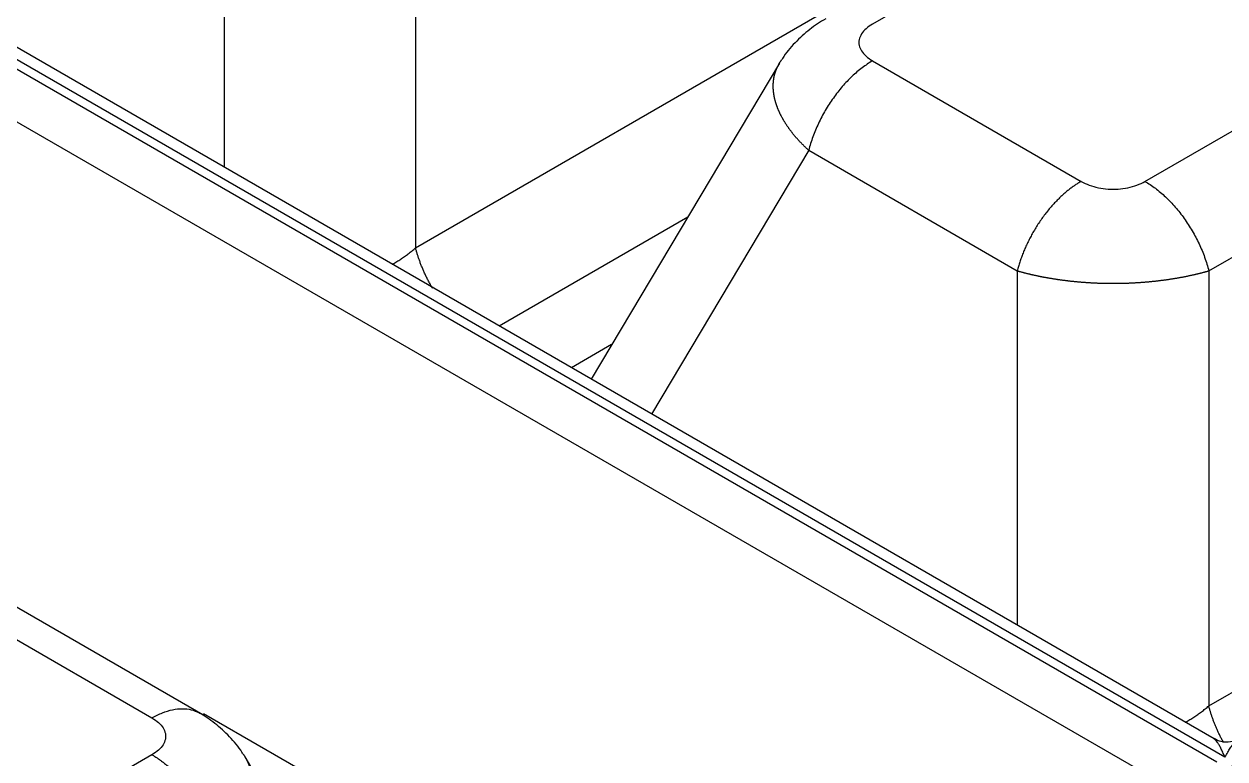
# Model space of a CAD drawing. Header units: millimetres. Extents: x -1286 to 291, y 5350 to 5880.
# Drawn here: x -728.07 to -702.78, y 5581.82 to 5597.29 of the extents above; entities that cross this region are included whole.
import ezdxf

# ---------------------------------------------------------------- set-up
doc = ezdxf.new("R2010")
doc.units = ezdxf.units.MM
doc.layers.add('粗实线层', color=7, linetype='Continuous', lineweight=35)

msp = doc.modelspace()

# ---------------------------------------------------------------- linework, layer by layer
at = {"layer": '粗实线层', "lineweight": 25}
for p, q in [((-760.515, 5614.986, 2078.952), (-702.955, 5581.754, 2078.952)), ((-702.784, 5581.853, 2078.952), (-760.344, 5615.085, 2078.952)), ((-703.009, 5582.238, 2078.952), (-760.042, 5615.166, 2078.952)), ((-704.303, 5581.417, 2078.952), (-761.04, 5614.174, 2078.952)), ((-723.856, 5601.735, 2078.952), (-723.856, 5594.274, 2078.952)), ((-719.825, 5601.735, 2078.952), (-719.825, 5592.577, 2078.952)), ((-705.812, 5599.824, 2078.952), (-710.204, 5597.288, 2078.952)), ((-719.825, 5592.577, 2078.952), (-711.369, 5597.459, 2078.952)), ((-710.204, 5596.512, 2078.952), (-705.812, 5593.976, 2078.952)), ((-704.468, 5593.976, 2078.952), (-700.076, 5596.512, 2078.952)), ((-712.164, 5596.466, 2078.952), (-716.131, 5589.814, 2078.952)), ((-711.548, 5594.63, 2078.952), (-714.858, 5589.079, 2078.952)), ((-711.548, 5594.63, 2078.952), (-707.156, 5592.094, 2078.952)), ((-703.125, 5592.094, 2078.952), (-698.732, 5594.63, 2078.952)), ((-718.068, 5590.932, 2078.952), (-714.096, 5593.226, 2078.952)), ((-707.156, 5592.094, 2078.952), (-707.156, 5584.632, 2078.952)), ((-703.125, 5592.094, 2078.952), (-703.124, 5582.935, 2078.952)), ((-715.699, 5590.539, 2078.952), (-716.543, 5590.052, 2078.952)), ((-703.124, 5582.935, 2078.952), (-694.669, 5587.817, 2078.952)), ((-729.767, 5585.218, 2078.952), (-725.375, 5582.682, 2078.952)), ((-724.306, 5582.745, 2078.952), (-728.786, 5585.331, 2078.952)), ((-713.738, 5576.677, 2078.952), (-724.292, 5582.77, 2078.952)), ((-725.375, 5581.906, 2078.952), (-729.767, 5579.37, 2078.952)), ((-719.172, 5574.744, 2078.952), (-723.416, 5581.86, 2078.952))]:
    msp.add_line(p, q, dxfattribs=at)
for centre, major_axis, start_param, end_param in [((-768.103, 5619.466, 2078.952), (101.531, 0), 5.605815, 8.437063), ((-763.839, 5614.543, 2078.952), (-87.342, 0), 0, 2.002312), ((-763.839, 5616.499, 2078.952), (-87.216, 0), 0.222033, 2.916833), ((-768.103, 5619.077, 2078.952), (102.032, 0), 3.464059, 5.38976), ((-768.103, 5621.142, 2078.952), (-99.365, 0), 2.000923, 2.711466), ((-768.103, 5621.353, 2078.952), (98.799, 0), 5.142499, 5.833534), ((-768.103, 5619.466, 2078.952), (-100.442, 0), 0.42009, 1.991239), ((-768.103, 5619.678, 2078.952), (-99.617, 0), 1.998081, 2.714308), ((-768.103, 5613.333, 2078.952), (-102.401, 0), 0.320214, 2.106465), ((-768.103, 5621.353, 2078.952), (-99.066, 0), 2.000923, 2.659729)]:
    msp.add_ellipse(centre, major_axis=major_axis, ratio=0.57735, start_param=start_param, end_param=end_param, dxfattribs=at)
msp.add_ellipse((-763.839, 5617.004, 2078.952), major_axis=(-86.564, 0), ratio=0.57735, dxfattribs=at)
for points, knots in [([(-711.191, 5597.398, 2078.952), (-711.31, 5597.33, 2078.952), (-711.539, 5597.178, 2078.952), (-711.844, 5596.894, 2078.952), (-712.039, 5596.672, 2078.952), (-712.111, 5596.542, 2078.952), (-712.117, 5596.531, 2078.952)], [0, 0, 0, 0, 0.310336, 0.63402, 0.969113, 1, 1, 1, 1]), ([(-712.165, 5596.465, 2078.952), (-712.164, 5596.466, 2078.952), (-712.16, 5596.472, 2078.952), (-712.153, 5596.483, 2078.952), (-712.145, 5596.496, 2078.952), (-712.137, 5596.509, 2078.952), (-712.128, 5596.521, 2078.952), (-712.123, 5596.528, 2078.952), (-712.12, 5596.532, 2078.952)], [0, 0, 0, 0, 0.075137, 0.26591, 0.456693, 0.647485, 0.838288, 1, 1, 1, 1]), ([(-710.204, 5596.512, 2078.952), (-710.278, 5596.47, 2078.952), (-710.351, 5596.421, 2078.952), (-710.496, 5596.311, 2078.952), (-710.568, 5596.25, 2078.952), (-710.708, 5596.118, 2078.952), (-710.776, 5596.046, 2078.952), (-710.907, 5595.895, 2078.952), (-710.97, 5595.814, 2078.952), (-711.089, 5595.647, 2078.952), (-711.146, 5595.56, 2078.952), (-711.251, 5595.381, 2078.952), (-711.299, 5595.289, 2078.952), (-711.387, 5595.102, 2078.952), (-711.426, 5595.008, 2078.952), (-711.495, 5594.818, 2078.952), (-711.524, 5594.723, 2078.952), (-711.548, 5594.63, 2078.952)], [0, 0, 0, 0, 0.125, 0.125, 0.25, 0.25, 0.375, 0.375, 0.5, 0.5, 0.625, 0.625, 0.75, 0.75, 0.875, 0.875, 1, 1, 1, 1]), ([(-711.548, 5594.63, 2078.952), (-711.554, 5594.635, 2078.952), (-711.566, 5594.646, 2078.952), (-711.584, 5594.662, 2078.952), (-711.601, 5594.678, 2078.952), (-711.618, 5594.695, 2078.952), (-711.635, 5594.711, 2078.952), (-711.652, 5594.727, 2078.952), (-711.668, 5594.744, 2078.952), (-711.685, 5594.76, 2078.952), (-711.701, 5594.777, 2078.952), (-711.717, 5594.794, 2078.952), (-711.733, 5594.81, 2078.952), (-711.748, 5594.827, 2078.952), (-711.764, 5594.844, 2078.952), (-711.779, 5594.861, 2078.952), (-711.794, 5594.877, 2078.952), (-711.809, 5594.894, 2078.952), (-711.823, 5594.911, 2078.952), (-711.838, 5594.928, 2078.952), (-711.852, 5594.945, 2078.952), (-711.866, 5594.962, 2078.952), (-711.88, 5594.979, 2078.952), (-711.893, 5594.996, 2078.952), (-711.907, 5595.013, 2078.952), (-711.92, 5595.03, 2078.952), (-711.933, 5595.047, 2078.952), (-711.946, 5595.064, 2078.952), (-711.958, 5595.082, 2078.952), (-711.97, 5595.099, 2078.952), (-711.982, 5595.116, 2078.952), (-711.994, 5595.133, 2078.952), (-712.006, 5595.15, 2078.952), (-712.017, 5595.167, 2078.952), (-712.029, 5595.185, 2078.952), (-712.04, 5595.202, 2078.952), (-712.05, 5595.219, 2078.952), (-712.061, 5595.236, 2078.952), (-712.071, 5595.253, 2078.952), (-712.081, 5595.271, 2078.952), (-712.091, 5595.288, 2078.952), (-712.101, 5595.305, 2078.952), (-712.11, 5595.322, 2078.952), (-712.119, 5595.339, 2078.952), (-712.128, 5595.357, 2078.952), (-712.137, 5595.374, 2078.952), (-712.146, 5595.391, 2078.952), (-712.154, 5595.408, 2078.952), (-712.162, 5595.425, 2078.952), (-712.17, 5595.442, 2078.952), (-712.177, 5595.46, 2078.952), (-712.185, 5595.477, 2078.952), (-712.192, 5595.494, 2078.952), (-712.199, 5595.511, 2078.952), (-712.205, 5595.528, 2078.952), (-712.212, 5595.545, 2078.952), (-712.218, 5595.562, 2078.952), (-712.224, 5595.579, 2078.952), (-712.23, 5595.596, 2078.952), (-712.235, 5595.613, 2078.952), (-712.241, 5595.63, 2078.952), (-712.246, 5595.646, 2078.952), (-712.25, 5595.663, 2078.952), (-712.255, 5595.68, 2078.952), (-712.259, 5595.697, 2078.952), (-712.263, 5595.713, 2078.952), (-712.267, 5595.73, 2078.952), (-712.271, 5595.747, 2078.952), (-712.274, 5595.763, 2078.952), (-712.277, 5595.78, 2078.952), (-712.28, 5595.796, 2078.952), (-712.283, 5595.813, 2078.952), (-712.285, 5595.829, 2078.952), (-712.287, 5595.845, 2078.952), (-712.289, 5595.862, 2078.952), (-712.291, 5595.878, 2078.952), (-712.292, 5595.894, 2078.952), (-712.293, 5595.91, 2078.952), (-712.294, 5595.926, 2078.952), (-712.295, 5595.942, 2078.952), (-712.296, 5595.958, 2078.952), (-712.296, 5595.974, 2078.952), (-712.296, 5595.99, 2078.952), (-712.295, 5596.006, 2078.952), (-712.295, 5596.021, 2078.952), (-712.294, 5596.037, 2078.952), (-712.293, 5596.053, 2078.952), (-712.292, 5596.068, 2078.952), (-712.291, 5596.084, 2078.952), (-712.289, 5596.099, 2078.952), (-712.287, 5596.114, 2078.952), (-712.285, 5596.129, 2078.952), (-712.282, 5596.145, 2078.952), (-712.28, 5596.16, 2078.952), (-712.277, 5596.175, 2078.952), (-712.274, 5596.19, 2078.952), (-712.27, 5596.204, 2078.952), (-712.267, 5596.219, 2078.952), (-712.263, 5596.234, 2078.952), (-712.259, 5596.248, 2078.952), (-712.255, 5596.263, 2078.952), (-712.25, 5596.277, 2078.952), (-712.245, 5596.292, 2078.952), (-712.24, 5596.306, 2078.952), (-712.235, 5596.32, 2078.952), (-712.229, 5596.334, 2078.952), (-712.224, 5596.348, 2078.952), (-712.218, 5596.362, 2078.952), (-712.212, 5596.376, 2078.952), (-712.205, 5596.39, 2078.952), (-712.198, 5596.403, 2078.952), (-712.191, 5596.417, 2078.952), (-712.184, 5596.43, 2078.952), (-712.177, 5596.443, 2078.952), (-712.17, 5596.455, 2078.952), (-712.166, 5596.462, 2078.952), (-712.165, 5596.465, 2078.952)], [0, 0, 0, 0, 0.008846, 0.017691, 0.026534, 0.035376, 0.044217, 0.053056, 0.061894, 0.070731, 0.079567, 0.088401, 0.097234, 0.106066, 0.114897, 0.123727, 0.132555, 0.141382, 0.150208, 0.159033, 0.167857, 0.17668, 0.185502, 0.194322, 0.203142, 0.211961, 0.220778, 0.229595, 0.238411, 0.247225, 0.256039, 0.264852, 0.273664, 0.282475, 0.291285, 0.300094, 0.308903, 0.31771, 0.326517, 0.335323, 0.344128, 0.352933, 0.361737, 0.370539, 0.379342, 0.388143, 0.396944, 0.405744, 0.414544, 0.423343, 0.432141, 0.440939, 0.449736, 0.458532, 0.467328, 0.476124, 0.484919, 0.493713, 0.502507, 0.5113, 0.520093, 0.528886, 0.537678, 0.54647, 0.555261, 0.564052, 0.572842, 0.581632, 0.590422, 0.599212, 0.608001, 0.61679, 0.625578, 0.634367, 0.643155, 0.651943, 0.660731, 0.669518, 0.678306, 0.687093, 0.69588, 0.704667, 0.713454, 0.72224, 0.731027, 0.739814, 0.7486, 0.757387, 0.766173, 0.77496, 0.783746, 0.792533, 0.801319, 0.810106, 0.818893, 0.82768, 0.836467, 0.845254, 0.854041, 0.862829, 0.871616, 0.880404, 0.889192, 0.89798, 0.906769, 0.915558, 0.924347, 0.933136, 0.941926, 0.950715, 0.959506, 0.968296, 0.977087, 0.985879, 0.994671, 1, 1, 1, 1]), ([(-865.246, 5594.547, 2078.952), (-865.174, 5594.413, 2078.952), (-864.635, 5593.418, 2078.952), (-863.443, 5591.599, 2078.952), (-861.652, 5589.101, 2078.952), (-859.649, 5586.656, 2078.952), (-857.46, 5584.266, 2078.952), (-855.084, 5581.936, 2078.952), (-852.528, 5579.672, 2078.952), (-849.796, 5577.478, 2078.952), (-846.895, 5575.359, 2078.952), (-843.83, 5573.319, 2078.952), (-840.608, 5571.363, 2078.952), (-837.236, 5569.494, 2078.952), (-833.72, 5567.716, 2078.952), (-830.069, 5566.033, 2078.952), (-826.289, 5564.448, 2078.952), (-822.389, 5562.965, 2078.952), (-818.377, 5561.586, 2078.952), (-814.26, 5560.315, 2078.952), (-810.048, 5559.154, 2078.952), (-805.75, 5558.105, 2078.952), (-801.373, 5557.17, 2078.952), (-796.928, 5556.352, 2078.952), (-792.422, 5555.652, 2078.952), (-787.867, 5555.071, 2078.952), (-783.271, 5554.61, 2078.952), (-778.643, 5554.272, 2078.952), (-773.994, 5554.055, 2078.952), (-769.332, 5553.961, 2078.952), (-764.668, 5553.99, 2078.952), (-760.011, 5554.142, 2078.952), (-755.371, 5554.417, 2078.952), (-750.757, 5554.813, 2078.952), (-746.179, 5555.33, 2078.952), (-741.647, 5555.968, 2078.952), (-737.169, 5556.724, 2078.952), (-732.755, 5557.598, 2078.952), (-728.414, 5558.587, 2078.952), (-724.155, 5559.689, 2078.952), (-719.984, 5560.904, 2078.952), (-717.271, 5561.786, 2078.952), (-715.929, 5562.245, 2078.952)], [0, 0, 0, 0, 0.003967, 0.029455, 0.054957, 0.080472, 0.105998, 0.131532, 0.157073, 0.182618, 0.208167, 0.233717, 0.259268, 0.284819, 0.310369, 0.335919, 0.361467, 0.387013, 0.412559, 0.438103, 0.463645, 0.489187, 0.514727, 0.540266, 0.565804, 0.591342, 0.616879, 0.642415, 0.667951, 0.693486, 0.719022, 0.744558, 0.770093, 0.79563, 0.821166, 0.846704, 0.872242, 0.897781, 0.923321, 0.948862, 0.974405, 1, 1, 1, 1]), ([(-704.468, 5593.976, 2078.952), (-704.395, 5593.934, 2078.952), (-704.322, 5593.885, 2078.952), (-704.177, 5593.775, 2078.952), (-704.105, 5593.714, 2078.952), (-703.965, 5593.582, 2078.952), (-703.897, 5593.51, 2078.952), (-703.766, 5593.359, 2078.952), (-703.703, 5593.279, 2078.952), (-703.583, 5593.111, 2078.952), (-703.527, 5593.024, 2078.952), (-703.422, 5592.845, 2078.952), (-703.373, 5592.753, 2078.952), (-703.286, 5592.566, 2078.952), (-703.246, 5592.472, 2078.952), (-703.178, 5592.282, 2078.952), (-703.148, 5592.188, 2078.952), (-703.125, 5592.094, 2078.952)], [0, 0, 0, 0, 0.125, 0.125, 0.25, 0.25, 0.375, 0.375, 0.5, 0.5, 0.625, 0.625, 0.75, 0.75, 0.875, 0.875, 1, 1, 1, 1]), ([(-720.319, 5592.231, 2078.952), (-720.314, 5592.233, 2078.952), (-720.296, 5592.243, 2078.952), (-720.264, 5592.262, 2078.952), (-720.222, 5592.287, 2078.952), (-720.18, 5592.313, 2078.952), (-720.139, 5592.339, 2078.952), (-720.098, 5592.367, 2078.952), (-720.058, 5592.395, 2078.952), (-720.018, 5592.423, 2078.952), (-719.978, 5592.453, 2078.952), (-719.939, 5592.483, 2078.952), (-719.9, 5592.513, 2078.952), (-719.862, 5592.545, 2078.952), (-719.837, 5592.566, 2078.952), (-719.825, 5592.577, 2078.952)], [0, 0, 0, 0, 0.023211, 0.101792, 0.180863, 0.260431, 0.340503, 0.421086, 0.502186, 0.583809, 0.665963, 0.748653, 0.831885, 0.915665, 1, 1, 1, 1]), ([(-707.156, 5592.094, 2078.952), (-707.149, 5592.092, 2078.952), (-707.136, 5592.088, 2078.952), (-707.115, 5592.082, 2078.952), (-707.095, 5592.076, 2078.952), (-707.074, 5592.071, 2078.952), (-707.053, 5592.065, 2078.952), (-707.032, 5592.059, 2078.952), (-707.011, 5592.054, 2078.952), (-706.989, 5592.048, 2078.952), (-706.968, 5592.043, 2078.952), (-706.946, 5592.037, 2078.952), (-706.924, 5592.032, 2078.952), (-706.902, 5592.027, 2078.952), (-706.88, 5592.021, 2078.952), (-706.857, 5592.016, 2078.952), (-706.835, 5592.011, 2078.952), (-706.812, 5592.006, 2078.952), (-706.79, 5592.001, 2078.952), (-706.767, 5591.996, 2078.952), (-706.744, 5591.991, 2078.952), (-706.72, 5591.986, 2078.952), (-706.697, 5591.981, 2078.952), (-706.674, 5591.977, 2078.952), (-706.65, 5591.972, 2078.952), (-706.626, 5591.967, 2078.952), (-706.603, 5591.963, 2078.952), (-706.579, 5591.958, 2078.952), (-706.555, 5591.954, 2078.952), (-706.53, 5591.95, 2078.952), (-706.506, 5591.945, 2078.952), (-706.482, 5591.941, 2078.952), (-706.457, 5591.937, 2078.952), (-706.432, 5591.933, 2078.952), (-706.408, 5591.929, 2078.952), (-706.383, 5591.925, 2078.952), (-706.358, 5591.921, 2078.952), (-706.333, 5591.917, 2078.952), (-706.307, 5591.913, 2078.952), (-706.282, 5591.91, 2078.952), (-706.257, 5591.906, 2078.952), (-706.231, 5591.903, 2078.952), (-706.205, 5591.899, 2078.952), (-706.18, 5591.896, 2078.952), (-706.154, 5591.893, 2078.952), (-706.128, 5591.889, 2078.952), (-706.102, 5591.886, 2078.952), (-706.076, 5591.883, 2078.952), (-706.05, 5591.88, 2078.952), (-706.023, 5591.877, 2078.952), (-705.997, 5591.875, 2078.952), (-705.971, 5591.872, 2078.952), (-705.944, 5591.869, 2078.952), (-705.918, 5591.867, 2078.952), (-705.891, 5591.864, 2078.952), (-705.864, 5591.862, 2078.952), (-705.838, 5591.859, 2078.952), (-705.811, 5591.857, 2078.952), (-705.784, 5591.855, 2078.952), (-705.757, 5591.853, 2078.952), (-705.73, 5591.851, 2078.952), (-705.703, 5591.849, 2078.952), (-705.676, 5591.847, 2078.952), (-705.649, 5591.846, 2078.952), (-705.621, 5591.844, 2078.952), (-705.594, 5591.842, 2078.952), (-705.567, 5591.841, 2078.952), (-705.539, 5591.84, 2078.952), (-705.512, 5591.838, 2078.952), (-705.485, 5591.837, 2078.952), (-705.457, 5591.836, 2078.952), (-705.43, 5591.835, 2078.952), (-705.402, 5591.834, 2078.952), (-705.375, 5591.833, 2078.952), (-705.347, 5591.833, 2078.952), (-705.32, 5591.832, 2078.952), (-705.292, 5591.832, 2078.952), (-705.264, 5591.831, 2078.952), (-705.237, 5591.831, 2078.952), (-705.209, 5591.83, 2078.952), (-705.181, 5591.83, 2078.952), (-705.154, 5591.83, 2078.952), (-705.126, 5591.83, 2078.952), (-705.099, 5591.83, 2078.952), (-705.071, 5591.83, 2078.952), (-705.043, 5591.831, 2078.952), (-705.016, 5591.831, 2078.952), (-704.988, 5591.832, 2078.952), (-704.961, 5591.832, 2078.952), (-704.933, 5591.833, 2078.952), (-704.905, 5591.833, 2078.952), (-704.878, 5591.834, 2078.952), (-704.85, 5591.835, 2078.952), (-704.823, 5591.836, 2078.952), (-704.795, 5591.837, 2078.952), (-704.768, 5591.838, 2078.952), (-704.741, 5591.84, 2078.952), (-704.713, 5591.841, 2078.952), (-704.686, 5591.843, 2078.952), (-704.659, 5591.844, 2078.952), (-704.632, 5591.846, 2078.952), (-704.604, 5591.847, 2078.952), (-704.577, 5591.849, 2078.952), (-704.55, 5591.851, 2078.952), (-704.523, 5591.853, 2078.952), (-704.496, 5591.855, 2078.952), (-704.469, 5591.857, 2078.952), (-704.443, 5591.86, 2078.952), (-704.416, 5591.862, 2078.952), (-704.389, 5591.864, 2078.952), (-704.362, 5591.867, 2078.952), (-704.336, 5591.869, 2078.952), (-704.309, 5591.872, 2078.952), (-704.283, 5591.875, 2078.952), (-704.257, 5591.877, 2078.952), (-704.23, 5591.88, 2078.952), (-704.204, 5591.883, 2078.952), (-704.178, 5591.886, 2078.952), (-704.152, 5591.889, 2078.952), (-704.126, 5591.893, 2078.952), (-704.1, 5591.896, 2078.952), (-704.075, 5591.899, 2078.952), (-704.049, 5591.903, 2078.952), (-704.024, 5591.906, 2078.952), (-703.998, 5591.91, 2078.952), (-703.973, 5591.913, 2078.952), (-703.948, 5591.917, 2078.952), (-703.923, 5591.921, 2078.952), (-703.898, 5591.925, 2078.952), (-703.873, 5591.929, 2078.952), (-703.848, 5591.933, 2078.952), (-703.823, 5591.937, 2078.952), (-703.799, 5591.941, 2078.952), (-703.774, 5591.945, 2078.952), (-703.75, 5591.95, 2078.952), (-703.726, 5591.954, 2078.952), (-703.702, 5591.958, 2078.952), (-703.678, 5591.963, 2078.952), (-703.654, 5591.967, 2078.952), (-703.63, 5591.972, 2078.952), (-703.607, 5591.977, 2078.952), (-703.583, 5591.981, 2078.952), (-703.56, 5591.986, 2078.952), (-703.537, 5591.991, 2078.952), (-703.514, 5591.996, 2078.952), (-703.491, 5592.001, 2078.952), (-703.468, 5592.006, 2078.952), (-703.445, 5592.011, 2078.952), (-703.423, 5592.016, 2078.952), (-703.401, 5592.022, 2078.952), (-703.379, 5592.027, 2078.952), (-703.356, 5592.032, 2078.952), (-703.335, 5592.037, 2078.952), (-703.313, 5592.043, 2078.952), (-703.291, 5592.048, 2078.952), (-703.27, 5592.054, 2078.952), (-703.249, 5592.059, 2078.952), (-703.228, 5592.065, 2078.952), (-703.207, 5592.071, 2078.952), (-703.186, 5592.076, 2078.952), (-703.165, 5592.082, 2078.952), (-703.145, 5592.088, 2078.952), (-703.131, 5592.092, 2078.952), (-703.125, 5592.094, 2078.952)], [0, 0, 0, 0, 0.006177, 0.012354, 0.018532, 0.024711, 0.030891, 0.037071, 0.043252, 0.049434, 0.055616, 0.061799, 0.067982, 0.074166, 0.080351, 0.086537, 0.092724, 0.098912, 0.105101, 0.11129, 0.117481, 0.123672, 0.129864, 0.136058, 0.142251, 0.148446, 0.154641, 0.160838, 0.167034, 0.173232, 0.179431, 0.18563, 0.19183, 0.198031, 0.204233, 0.210436, 0.21664, 0.222845, 0.229051, 0.235259, 0.241468, 0.247678, 0.25389, 0.260103, 0.266319, 0.272535, 0.278754, 0.284973, 0.291194, 0.297416, 0.30364, 0.309864, 0.31609, 0.322316, 0.328543, 0.334772, 0.341001, 0.347231, 0.353461, 0.359693, 0.365925, 0.372158, 0.378391, 0.384625, 0.39086, 0.397095, 0.403332, 0.409568, 0.415806, 0.422044, 0.428283, 0.434523, 0.440763, 0.447004, 0.453245, 0.459486, 0.465728, 0.47197, 0.478212, 0.484455, 0.490697, 0.49694, 0.503183, 0.509425, 0.515668, 0.52191, 0.528152, 0.534393, 0.540634, 0.546875, 0.553116, 0.559355, 0.565595, 0.571833, 0.578071, 0.584309, 0.590546, 0.596782, 0.603018, 0.609253, 0.615487, 0.621721, 0.627954, 0.634187, 0.640418, 0.64665, 0.65288, 0.659109, 0.665338, 0.671565, 0.677791, 0.684017, 0.690241, 0.696464, 0.702686, 0.708906, 0.715125, 0.721342, 0.727558, 0.733772, 0.739985, 0.746196, 0.752405, 0.758614, 0.764821, 0.771027, 0.777231, 0.783435, 0.789638, 0.79584, 0.802041, 0.808241, 0.81444, 0.820639, 0.826837, 0.833033, 0.839229, 0.845424, 0.851618, 0.857812, 0.864004, 0.870196, 0.876386, 0.882575, 0.888763, 0.894951, 0.901137, 0.907322, 0.913506, 0.91969, 0.925872, 0.932054, 0.938235, 0.944415, 0.950595, 0.956774, 0.962951, 0.969128, 0.975305, 0.98148, 0.987654, 0.993828, 1, 1, 1, 1]), ([(-725.375, 5582.682, 2078.952), (-725.302, 5582.724, 2078.952), (-725.228, 5582.76, 2078.952), (-725.083, 5582.818, 2078.952), (-725.012, 5582.839, 2078.952), (-724.872, 5582.868, 2078.952), (-724.804, 5582.876, 2078.952), (-724.672, 5582.875, 2078.952), (-724.609, 5582.868, 2078.952), (-724.49, 5582.839, 2078.952), (-724.434, 5582.817, 2078.952), (-724.376, 5582.785, 2078.952), (-724.37, 5582.781, 2078.952), (-724.365, 5582.778, 2078.952)], [0, 0, 0, 0, 0.195853, 0.195853, 0.391706, 0.391706, 0.587559, 0.587559, 0.783411, 0.783411, 0.979264, 0.979264, 1, 1, 1, 1]), ([(-703.619, 5582.589, 2078.952), (-703.614, 5582.591, 2078.952), (-703.596, 5582.602, 2078.952), (-703.564, 5582.62, 2078.952), (-703.522, 5582.645, 2078.952), (-703.48, 5582.671, 2078.952), (-703.439, 5582.698, 2078.952), (-703.398, 5582.725, 2078.952), (-703.358, 5582.753, 2078.952), (-703.318, 5582.781, 2078.952), (-703.278, 5582.811, 2078.952), (-703.239, 5582.841, 2078.952), (-703.2, 5582.872, 2078.952), (-703.162, 5582.903, 2078.952), (-703.137, 5582.925, 2078.952), (-703.124, 5582.935, 2078.952)], [0, 0, 0, 0, 0.023211, 0.101792, 0.180863, 0.260431, 0.340503, 0.421086, 0.502186, 0.583809, 0.665963, 0.748653, 0.831885, 0.915665, 1, 1, 1, 1]), ([(-723.462, 5581.925, 2078.952), (-723.468, 5581.936, 2078.952), (-723.54, 5582.066, 2078.952), (-723.736, 5582.288, 2078.952), (-724.041, 5582.572, 2078.952), (-724.27, 5582.724, 2078.952), (-724.388, 5582.792, 2078.952)], [0, 0, 0, 0, 0.030884, 0.365978, 0.689663, 1, 1, 1, 1]), ([(-702.784, 5581.853, 2078.952), (-702.8, 5581.893, 2078.952), (-702.83, 5581.964, 2078.952), (-702.872, 5582.05, 2078.952), (-702.909, 5582.118, 2078.952), (-702.942, 5582.169, 2078.952), (-702.97, 5582.205, 2078.952), (-702.995, 5582.229, 2078.952), (-703.009, 5582.238, 2078.952), (-703.015, 5582.241, 2078.952)], [0, 0, 0, 0, 0.143559, 0.287118, 0.430677, 0.574236, 0.717795, 0.861354, 1, 1, 1, 1]), ([(-702.501, 5582.242, 2078.952), (-702.555, 5582.21, 2078.952), (-702.67, 5582.167, 2078.952), (-702.857, 5582.168, 2078.952), (-702.964, 5582.215, 2078.952), (-703.011, 5582.245, 2078.952)], [0, 0, 0, 0, 0.337045, 0.702018, 1, 1, 1, 1]), ([(-702.784, 5581.853, 2078.952), (-702.764, 5581.892, 2078.952), (-702.725, 5581.963, 2078.952), (-702.673, 5582.049, 2078.952), (-702.626, 5582.118, 2078.952), (-702.584, 5582.17, 2078.952), (-702.547, 5582.208, 2078.952), (-702.521, 5582.229, 2078.952), (-702.508, 5582.238, 2078.952), (-702.504, 5582.24, 2078.952)], [0, 0, 0, 0, 0.15766, 0.315319, 0.472979, 0.630638, 0.788298, 0.945958, 1, 1, 1, 1]), ([(-723.415, 5581.858, 2078.952), (-723.413, 5581.856, 2078.952), (-723.409, 5581.849, 2078.952), (-723.402, 5581.837, 2078.952), (-723.395, 5581.824, 2078.952), (-723.388, 5581.81, 2078.952), (-723.381, 5581.797, 2078.952), (-723.374, 5581.783, 2078.952), (-723.368, 5581.769, 2078.952), (-723.362, 5581.756, 2078.952), (-723.356, 5581.742, 2078.952), (-723.35, 5581.728, 2078.952), (-723.344, 5581.714, 2078.952), (-723.339, 5581.7, 2078.952), (-723.334, 5581.685, 2078.952), (-723.329, 5581.671, 2078.952), (-723.325, 5581.657, 2078.952), (-723.321, 5581.642, 2078.952), (-723.316, 5581.627, 2078.952), (-723.313, 5581.613, 2078.952), (-723.309, 5581.598, 2078.952), (-723.306, 5581.583, 2078.952), (-723.303, 5581.568, 2078.952), (-723.3, 5581.553, 2078.952), (-723.297, 5581.538, 2078.952), (-723.295, 5581.523, 2078.952), (-723.292, 5581.508, 2078.952), (-723.29, 5581.493, 2078.952), (-723.289, 5581.477, 2078.952), (-723.287, 5581.462, 2078.952), (-723.286, 5581.446, 2078.952), (-723.285, 5581.431, 2078.952), (-723.284, 5581.415, 2078.952), (-723.284, 5581.399, 2078.952), (-723.284, 5581.384, 2078.952), (-723.284, 5581.368, 2078.952), (-723.284, 5581.352, 2078.952), (-723.284, 5581.336, 2078.952), (-723.285, 5581.32, 2078.952), (-723.286, 5581.304, 2078.952), (-723.287, 5581.288, 2078.952), (-723.289, 5581.271, 2078.952), (-723.29, 5581.255, 2078.952), (-723.292, 5581.239, 2078.952), (-723.294, 5581.223, 2078.952), (-723.297, 5581.206, 2078.952), (-723.299, 5581.19, 2078.952), (-723.302, 5581.173, 2078.952), (-723.305, 5581.157, 2078.952), (-723.309, 5581.14, 2078.952), (-723.312, 5581.124, 2078.952), (-723.316, 5581.107, 2078.952), (-723.32, 5581.09, 2078.952), (-723.325, 5581.074, 2078.952), (-723.329, 5581.057, 2078.952), (-723.334, 5581.04, 2078.952), (-723.339, 5581.023, 2078.952), (-723.344, 5581.006, 2078.952), (-723.35, 5580.989, 2078.952), (-723.355, 5580.972, 2078.952), (-723.361, 5580.955, 2078.952), (-723.368, 5580.938, 2078.952), (-723.374, 5580.921, 2078.952), (-723.381, 5580.904, 2078.952), (-723.388, 5580.887, 2078.952), (-723.395, 5580.87, 2078.952), (-723.402, 5580.853, 2078.952), (-723.41, 5580.836, 2078.952), (-723.417, 5580.819, 2078.952), (-723.426, 5580.802, 2078.952), (-723.434, 5580.785, 2078.952), (-723.442, 5580.767, 2078.952), (-723.451, 5580.75, 2078.952), (-723.46, 5580.733, 2078.952), (-723.469, 5580.716, 2078.952), (-723.479, 5580.699, 2078.952), (-723.488, 5580.681, 2078.952), (-723.498, 5580.664, 2078.952), (-723.508, 5580.647, 2078.952), (-723.519, 5580.63, 2078.952), (-723.529, 5580.613, 2078.952), (-723.54, 5580.595, 2078.952), (-723.551, 5580.578, 2078.952), (-723.562, 5580.561, 2078.952), (-723.574, 5580.544, 2078.952), (-723.585, 5580.527, 2078.952), (-723.597, 5580.509, 2078.952), (-723.609, 5580.492, 2078.952), (-723.621, 5580.475, 2078.952), (-723.634, 5580.458, 2078.952), (-723.647, 5580.441, 2078.952), (-723.66, 5580.424, 2078.952), (-723.673, 5580.407, 2078.952), (-723.686, 5580.39, 2078.952), (-723.7, 5580.373, 2078.952), (-723.713, 5580.356, 2078.952), (-723.727, 5580.339, 2078.952), (-723.742, 5580.322, 2078.952), (-723.756, 5580.305, 2078.952), (-723.771, 5580.288, 2078.952), (-723.785, 5580.271, 2078.952), (-723.8, 5580.254, 2078.952), (-723.816, 5580.237, 2078.952), (-723.831, 5580.221, 2078.952), (-723.847, 5580.204, 2078.952), (-723.863, 5580.187, 2078.952), (-723.879, 5580.171, 2078.952), (-723.895, 5580.154, 2078.952), (-723.911, 5580.138, 2078.952), (-723.928, 5580.121, 2078.952), (-723.944, 5580.105, 2078.952), (-723.961, 5580.088, 2078.952), (-723.979, 5580.072, 2078.952), (-723.996, 5580.056, 2078.952), (-724.013, 5580.039, 2078.952), (-724.025, 5580.029, 2078.952), (-724.031, 5580.023, 2078.952)], [0, 0, 0, 0, 0.005387, 0.014179, 0.022971, 0.031763, 0.040554, 0.049345, 0.058135, 0.066926, 0.075715, 0.084505, 0.093294, 0.102083, 0.110872, 0.11966, 0.128449, 0.137237, 0.146024, 0.154812, 0.163599, 0.172387, 0.181174, 0.189961, 0.198748, 0.207535, 0.216321, 0.225108, 0.233895, 0.242681, 0.251468, 0.260255, 0.269041, 0.277828, 0.286615, 0.295402, 0.304189, 0.312976, 0.321763, 0.33055, 0.339338, 0.348125, 0.356913, 0.365701, 0.374489, 0.383278, 0.392066, 0.400855, 0.409644, 0.418434, 0.427224, 0.436014, 0.444805, 0.453595, 0.462387, 0.471178, 0.47997, 0.488763, 0.497556, 0.506349, 0.515143, 0.523937, 0.532732, 0.541528, 0.550323, 0.55912, 0.567917, 0.576715, 0.585513, 0.594312, 0.603111, 0.611911, 0.620712, 0.629513, 0.638316, 0.647118, 0.655922, 0.664726, 0.673531, 0.682337, 0.691144, 0.699951, 0.70876, 0.717569, 0.726379, 0.73519, 0.744001, 0.752814, 0.761628, 0.770442, 0.779258, 0.788074, 0.796892, 0.80571, 0.814529, 0.82335, 0.832171, 0.840994, 0.849818, 0.858642, 0.867468, 0.876295, 0.885123, 0.893953, 0.902783, 0.911615, 0.920448, 0.929282, 0.938117, 0.946953, 0.955791, 0.96463, 0.973471, 0.982313, 0.991156, 1, 1, 1, 1]), ([(-723.459, 5581.926, 2078.952), (-723.457, 5581.922, 2078.952), (-723.451, 5581.914, 2078.952), (-723.443, 5581.902, 2078.952), (-723.434, 5581.889, 2078.952), (-723.426, 5581.876, 2078.952), (-723.419, 5581.866, 2078.952), (-723.416, 5581.86, 2078.952), (-723.415, 5581.858, 2078.952)], [0, 0, 0, 0, 0.162882, 0.353701, 0.544509, 0.735307, 0.926094, 1, 1, 1, 1])]:
    msp.add_open_spline(points, degree=3, knots=knots, dxfattribs=at)
for points in [[(-710.204, 5597.288, 2078.952), (-710.257, 5597.258, 2078.952), (-710.349, 5597.192, 2078.952), (-710.444, 5597.08, 2078.952), (-710.493, 5596.961, 2078.952), (-710.493, 5596.839, 2078.952), (-710.444, 5596.72, 2078.952), (-710.348, 5596.608, 2078.952), (-710.257, 5596.543, 2078.952), (-710.204, 5596.512, 2078.952)], [(-705.812, 5593.976, 2078.952), (-705.759, 5593.946, 2078.952), (-705.646, 5593.893, 2078.952), (-705.452, 5593.838, 2078.952), (-705.246, 5593.81, 2078.952), (-705.035, 5593.81, 2078.952), (-704.828, 5593.838, 2078.952), (-704.634, 5593.893, 2078.952), (-704.521, 5593.946, 2078.952), (-704.468, 5593.976, 2078.952)], [(-725.375, 5582.682, 2078.952), (-725.322, 5582.651, 2078.952), (-725.231, 5582.586, 2078.952), (-725.135, 5582.474, 2078.952), (-725.086, 5582.355, 2078.952), (-725.086, 5582.233, 2078.952), (-725.135, 5582.114, 2078.952), (-725.231, 5582.002, 2078.952), (-725.322, 5581.937, 2078.952), (-725.375, 5581.906, 2078.952)]]:
    msp.add_open_spline(points, degree=3, dxfattribs=at)
for points, weights in [([(-705.812, 5593.976, 2078.952), (-706.44, 5593.614, 2078.952), (-706.952, 5592.897, 2078.952), (-707.156, 5592.094, 2078.952)], [1.10246344043, 0.965844453474, 0.965845519864, 1.1024666396]), ([(-719.469, 5591.727, 2078.952), (-719.633, 5592.005, 2078.952), (-719.753, 5592.294, 2078.952), (-719.825, 5592.577, 2078.952)], [1.00561912787, 1.01786983852, 1.05015211562, 1.10246595919]), ([(-702.814, 5582.163, 2078.952), (-702.955, 5582.418, 2078.952), (-703.059, 5582.679, 2078.952), (-703.125, 5582.935, 2078.952)], [1.00949033008, 1.02395271169, 1.05494458806, 1.10246595919]), ([(-725.375, 5581.906, 2078.952), (-724.747, 5581.543, 2078.952), (-724.236, 5580.827, 2078.952), (-724.031, 5580.023, 2078.952)], [1.10246419878, 0.965844578078, 0.965845267075, 1.10246626578])]:
    msp.add_rational_spline(points, weights, degree=3, dxfattribs=at)

doc.saveas('drawing.dxf')
